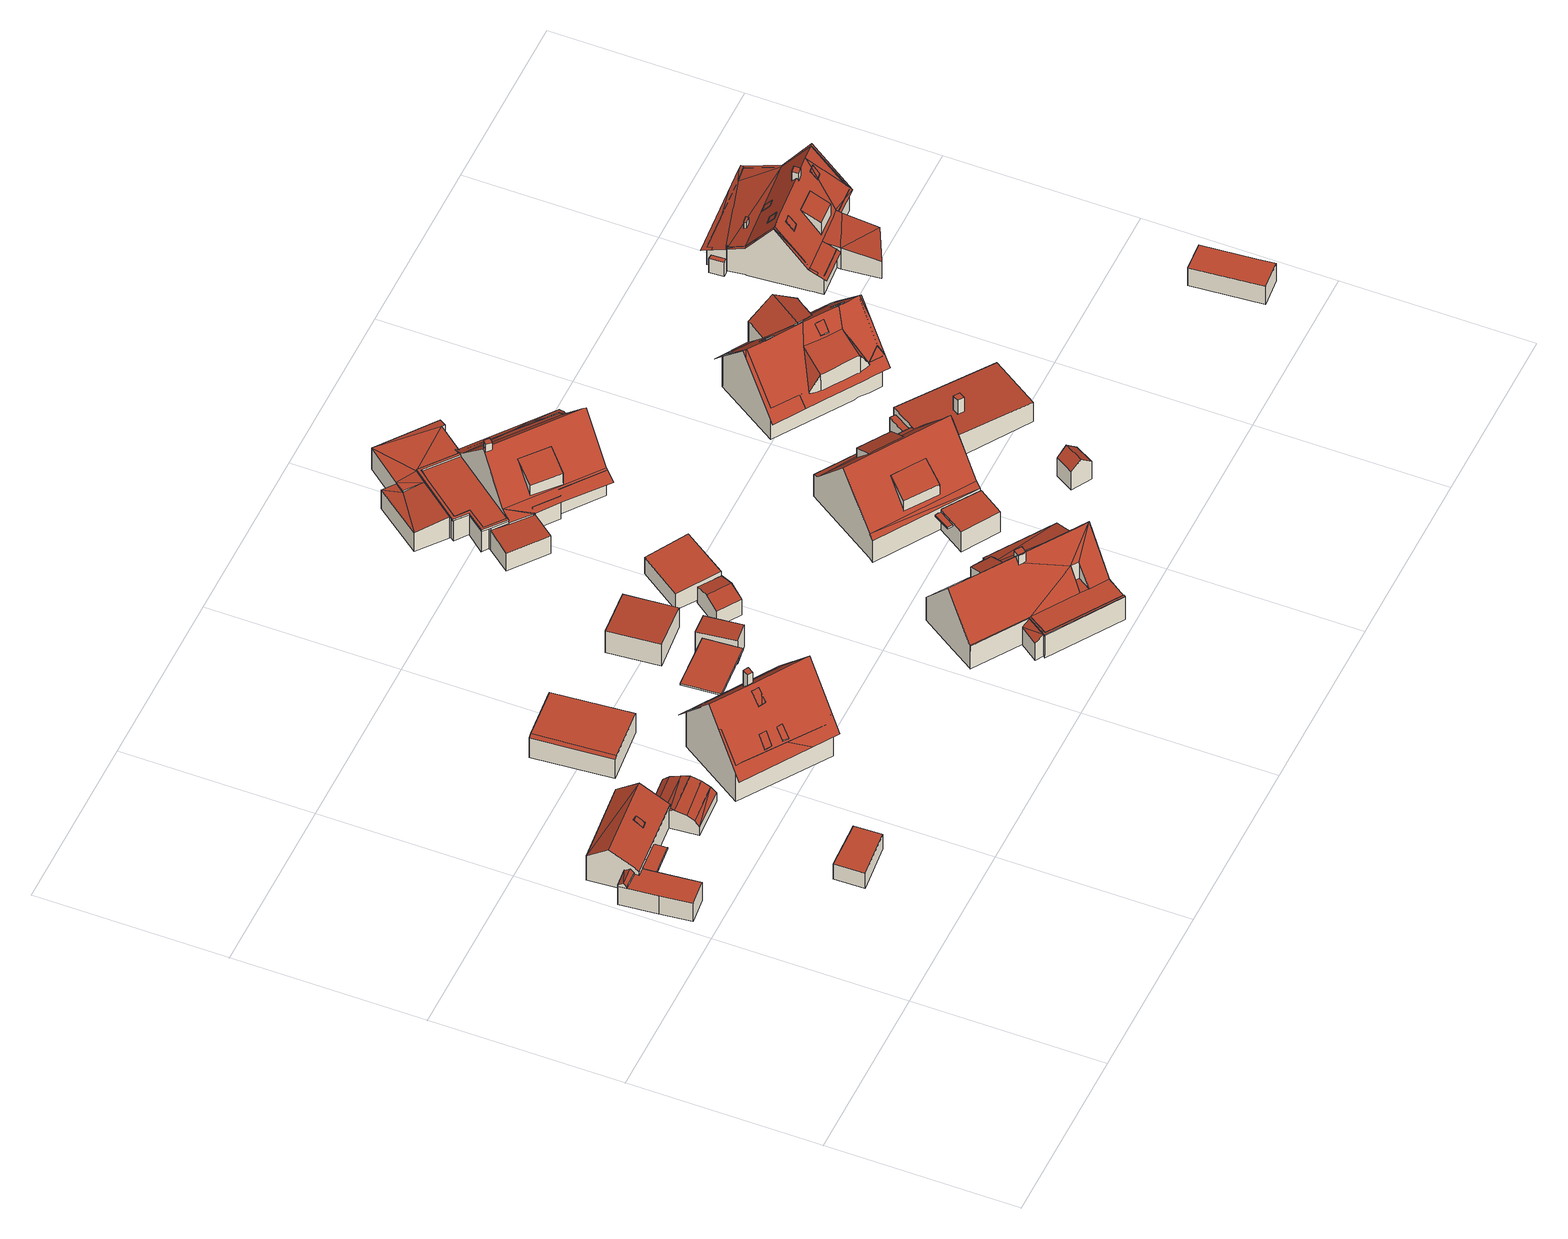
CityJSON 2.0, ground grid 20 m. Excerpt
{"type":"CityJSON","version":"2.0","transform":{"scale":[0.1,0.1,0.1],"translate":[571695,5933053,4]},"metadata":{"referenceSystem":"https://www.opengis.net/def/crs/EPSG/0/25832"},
"CityObjects":{
"building1":{"type":"Building","attributes":{"Grundfläche 2D":"95.225757","Grundhöhe NN":"5.431"},"children":["building1-1","building1-2"],"geometry":[{"type":"Solid","lod":"3","boundaries":[[[[0,1,2]],[[3,1,0]],[[4,5,6,7,1,3]],[[8,9,10,11,12,13,14,15,16,17]],[[18,19,20,21]],[[22,23,20,19]],[[18,21,24]],[[25,24,26]],[[27,18,24,25]],[[28,27,25,29]],[[30,28,29,31]],[[30,32,33]],[[30,31,32]],[[16,34,35,36,37]],[[32,31,29,25,26,38,39]],[[33,32,39,40]],[[22,19,18,27,28,30,33,40,41]],[[23,22,41,42]],[[35,34,43,44]],[[45,37,36,35,44,46]],[[0,2,47,48]],[[49,10,9,8,17,5,4,3,0,48]],[[24,7,6,5,17,16,37,45,50,51,38,26]],[[23,42,47,2,1,7,24,21,20]],[[52,11,10,49]],[[13,12,11,52,53]],[[14,13,53,54]],[[15,14,54,55]],[[50,43,34,16,15,55,51]],[[46,44,43,50,45]],[[47,42,41,40,39,38,51,55,54,53,52,49,48]]]],"semantics":{"surfaces":[{"type":"RoofSurface"},{"type":"WallSurface"},{"type":"GroundSurface"}],"values":[[0,0,0,0,0,0,0,0,0,0,0,0,0,0,1,1,1,1,1,1,1,1,1,1,1,1,1,1,1,2,2]]}}]},
"building1-1":{"type":"BuildingInstallation","parents":["building1"],"geometry":[{"type":"MultiSurface","lod":"3","boundaries":[[[56,57,58]],[[59,60,57,56]],[[58,57,61,62]],[[56,58,62,63]],[[59,56,63,64]],[[60,59,64,65]],[[57,60,65,61]]],"semantics":{"surfaces":[{"type":"RoofSurface"},{"type":"WallSurface"}],"values":[0,0,1,1,1,1,1]}}]},
"building1-2":{"type":"BuildingInstallation","parents":["building1"],"geometry":[{"type":"MultiSurface","lod":"3","boundaries":[[[66,67,68]],[[66,68,69]],[[70,67,66,71,72]],[[12,8,70,72]],[[10,11,69,68]],[[66,69,11,12,72,71]],[[9,10,68,67,70,8]]],"semantics":{"surfaces":[{"type":"RoofSurface"},{"type":"WallSurface"}],"values":[0,0,0,1,1,1,1]}}]},
"building2":{"type":"Building","attributes":{"Grundfläche 2D":"15.919518","Grundhöhe NN":"5.293"},"geometry":[{"type":"Solid","lod":"3","boundaries":[[[[73,74,75,76]],[[74,73,77,78]],[[75,74,78,79]],[[76,75,79,80]],[[73,76,80,77]],[[78,77,80,79]]]],"semantics":{"surfaces":[{"type":"RoofSurface"},{"type":"WallSurface"},{"type":"GroundSurface"}],"values":[[0,1,1,1,1,2]]}}]},
"building3":{"type":"Building","attributes":{"Grundfläche 2D":"51.418651","Grundhöhe NN":"5.332"},"geometry":[{"type":"Solid","lod":"3","boundaries":[[[[81,82,83,84]],[[85,81,84,86]],[[87,86,84,83,88,89]],[[85,86,87,90]],[[82,81,85,90,91]],[[83,82,91,88]],[[87,89,88,91,90]]]],"semantics":{"surfaces":[{"type":"RoofSurface"},{"type":"WallSurface"},{"type":"GroundSurface"}],"values":[[0,0,1,1,1,1,2]]}}]},
"building4":{"type":"Building","attributes":{"Grundfläche 2D":"90.087367","Grundhöhe NN":"4.842"},"children":["building4-1","building4-2","building4-3","building4-4"],"geometry":[{"type":"Solid","lod":"3","boundaries":[[[[92,93,94,95,96,97,98]],[[99,100,96,95,94,93,92]],[[101,102,103,104,105,106]],[[107,95,101,106,108]],[[109,107,108,110]],[[105,104,93,109,110]],[[108,106,105,110]],[[93,104,103,102,101,95,96,100,99,92]],[[93,92,98,97,96,95,107,109]]]],"semantics":{"surfaces":[{"type":"RoofSurface"},{"type":"WallSurface"},{"type":"GroundSurface"}],"values":[[0,0,1,1,1,1,2,0,0]]}}]},
"building4-1":{"type":"BuildingInstallation","parents":["building4"],"geometry":[{"type":"MultiSurface","lod":"3","boundaries":[[[111,112,113,114,115]],[[116,112,111,115,117,118]],[[119,120,114,113]],[[119,113,112,116]],[[120,117,115,114]]],"semantics":{"surfaces":[{"type":"RoofSurface"},{"type":"WallSurface"}],"values":[0,1,1,1,1]}}]},
"building4-2":{"type":"BuildingInstallation","parents":["building4"],"geometry":[{"type":"MultiSurface","lod":"3","boundaries":[[[121,122,123,124]],[[124,123,125,126]],[[122,121,127,128]],[[121,124,126,127]],[[123,122,128,125]]],"semantics":{"surfaces":[{"type":"RoofSurface"},{"type":"WallSurface"}],"values":[0,1,1,1,1]}}]},
"building4-3":{"type":"BuildingInstallation","parents":["building4"],"geometry":[{"type":"MultiSurface","lod":"3","boundaries":[[[129,130,131,132]],[[132,131,133,134]],[[130,129,135,136]],[[129,132,134,135]],[[131,130,136,133]]],"semantics":{"surfaces":[{"type":"RoofSurface"},{"type":"WallSurface"}],"values":[0,1,1,1,1]}}]},
"building4-4":{"type":"BuildingInstallation","parents":["building4"],"geometry":[{"type":"MultiSurface","lod":"3","boundaries":[[[137,138,139,140]],[[137,141,138]],[[140,139,142,143]],[[137,140,143,141]],[[139,138,142]]],"semantics":{"surfaces":[{"type":"RoofSurface"},{"type":"WallSurface"}],"values":[0,1,1,1,1]}}]},
"building5":{"type":"Building","attributes":{"Grundfläche 2D":"25.104660","Grundhöhe NN":"7.325"},"geometry":[{"type":"Solid","lod":"3","boundaries":[[[[144,145,146,147]],[[148,149,147,146]],[[149,150,144,147]],[[150,151,145,144]],[[151,148,146,145]],[[151,150,149,148]]]],"semantics":{"surfaces":[{"type":"RoofSurface"},{"type":"WallSurface"},{"type":"GroundSurface"}],"values":[[0,1,1,1,1,2]]}}]},
"building6":{"type":"Building","attributes":{"Grundfläche 2D":"9.447250","Grundhöhe NN":"4.842"},"geometry":[{"type":"Solid","lod":"3","boundaries":[[[[152,153,154,155]],[[156,157,155,154]],[[157,158,152,155]],[[158,159,153,152]],[[159,156,154,153]],[[159,158,157,156]]]],"semantics":{"surfaces":[{"type":"RoofSurface"},{"type":"WallSurface"},{"type":"GroundSurface"}],"values":[[0,1,1,1,1,2]]}}]},
"building7":{"type":"Building","attributes":{"Grundfläche 2D":"28.610637","Grundhöhe NN":"4.873"},"geometry":[{"type":"Solid","lod":"3","boundaries":[[[[160,161,162,163]],[[164,165,163,162]],[[165,166,160,163]],[[166,167,161,160]],[[167,164,162,161]],[[167,166,165,164]]]],"semantics":{"surfaces":[{"type":"RoofSurface"},{"type":"WallSurface"},{"type":"GroundSurface"}],"values":[[0,1,1,1,1,2]]}}]},
"building8":{"type":"Building","attributes":{"Grundfläche 2D":"9.626510","Grundhöhe NN":"4.887"},"geometry":[{"type":"Solid","lod":"3","boundaries":[[[[168,169,170,171]],[[172,168,171,173]],[[169,168,174]],[[173,171,170,175,176]],[[172,173,176,177]],[[174,168,172,177,178]],[[170,169,179,175]],[[169,174,178,179]],[[177,176,175,179,178]]]],"semantics":{"surfaces":[{"type":"RoofSurface"},{"type":"WallSurface"},{"type":"GroundSurface"}],"values":[[0,0,0,1,1,1,1,1,2]]}}]},
"building9":{"type":"Building","attributes":{"Grundfläche 2D":"153.748724","Grundhöhe NN":"5.271"},"children":["building9-1","building9-2","building9-3"],"geometry":[{"type":"Solid","lod":"3","boundaries":[[[[180,181,182,183,184,185,186,187,188]],[[182,181,189,190,191]],[[192,190,189]],[[189,193,194,192,193,192]],[[194,193,195,196,197,184,192]],[[183,192,184]],[[198,199,200,201,196,195,193,189]],[[202,203,198]],[[198,203,199]],[[204,203,202]],[[200,199,205,206,207,196,201]],[[199,208,207,206,205]],[[184,197,209,186,185]],[[210,211,212]],[[213,211,210]],[[214,183,182,215]],[[199,203,208]],[[214,215,216,217]],[[213,210,218,219]],[[211,213,219,220]],[[221,187,186,212,211,220]],[[188,187,221,222]],[[181,180,188,222,223]],[[202,198,189,181,223,224]],[[204,202,224,225]],[[208,203,204,225,226]],[[207,208,226,227]],[[228,197,196,207,227,229]],[[209,197,228,230]],[[210,212,186,209,230,218]],[[214,192,183]],[[214,217,192]],[[190,192,217,216]],[[191,190,216,215,182]],[[220,219,218,230,228,229,227,226,225,224,223,222,221]]]],"semantics":{"surfaces":[{"type":"RoofSurface"},{"type":"WallSurface"},{"type":"GroundSurface"}],"values":[[0,0,0,0,0,0,0,0,0,0,0,0,0,0,0,0,1,1,1,1,1,1,1,1,1,1,1,1,1,1,1,1,1,1,2]]}}]},
"building9-1":{"type":"BuildingInstallation","parents":["building9"],"geometry":[{"type":"MultiSurface","lod":"3","boundaries":[[[231,232,233,234,235,236]],[[185,186,234,233]],[[186,187,235,234]],[[187,188,236,235]],[[188,180,231,236]],[[232,231,180,237]],[[233,232,237,185]]],"semantics":{"surfaces":[{"type":"RoofSurface"},{"type":"WallSurface"}],"values":[0,1,1,1,1,1,1]}}]},
"building9-2":{"type":"BuildingInstallation","parents":["building9"],"geometry":[{"type":"MultiSurface","lod":"3","boundaries":[[[238,239,240,241,242,243,244]],[[245,242,241,240,246,195]],[[245,194,247,244,243,242]],[[248,239,238,244,247,193]],[[240,239,248,246]]],"semantics":{"surfaces":[{"type":"RoofSurface"},{"type":"WallSurface"}],"values":[0,1,1,1,1]}}]},
"building9-3":{"type":"BuildingInstallation","parents":["building9"],"geometry":[{"type":"MultiSurface","lod":"3","boundaries":[[[249,250,251,252,253,254,255,256]],[[249,256,257,201]],[[200,205,258,254,253,252,251,250]],[[255,254,258,206,257,256]]],"semantics":{"surfaces":[{"type":"RoofSurface"},{"type":"WallSurface"}],"values":[0,1,1,1]}}]},
"building10":{"type":"Building","attributes":{"Grundfläche 2D":"27.555917","Grundhöhe NN":"5.251"},"geometry":[{"type":"Solid","lod":"3","boundaries":[[[[259,260,261,262]],[[260,259,263,264]],[[261,260,264,265]],[[262,261,265,266]],[[259,262,266,263]],[[264,263,266,265]]]],"semantics":{"surfaces":[{"type":"RoofSurface"},{"type":"WallSurface"},{"type":"GroundSurface"}],"values":[[0,1,1,1,1,2]]}}]},
"building11":{"type":"Building","attributes":{"Grundfläche 2D":"208.633969","Grundhöhe NN":"5.287"},"children":["building11-1","building11-2","building11-3"],"geometry":[{"type":"Solid","lod":"3","boundaries":[[[[267,268,269,270,271,272,273]],[[274,275,276,277,273,272,271]],[[278,275,274,271,279,280,281,282]],[[280,279,283,284,285,278,282,281,286,281]],[[287,288,289,290,283]],[[290,291,283]],[[292,285,284,283,291,293,294]],[[295,296,297]],[[298,299,288,300,301,295,297,302,303,304,305,306]],[[307,308,309,310,311,312,313]],[[314,309,308]],[[297,315,316]],[[317,316,315,318]],[[269,319,320,321,297,296]],[[321,322,297]],[[322,315,297]],[[321,323,324,322]],[[325,326,327]],[[328,326,325]],[[329,316,317,326,328]],[[310,309,330,331]],[[311,310,331,332]],[[312,311,332,333]],[[267,334,335,336]],[[301,300,288,287,283,279,271,270,269,296,295]],[[288,314,308,289]],[[289,308,307,290]],[[290,307,313,291]],[[313,291,313,337]],[[293,291,313,312]],[[293,312,333,338,339]],[[340,341,339,338,342]],[[343,340,342,344]],[[345,346,343,344,347]],[[348,349,350,351,274,352,282,353,284,345,347,354]],[[334,272,351,350,335]],[[268,319,269]],[[319,268,267,320]],[[320,267,336,355,321]],[[323,321,355,356]],[[324,323,356,357]],[[322,324,357,358]],[[326,318,315,322,358,359,327]],[[326,317,318]],[[329,303,302,297,316]],[[303,329,360,361,362]],[[363,362,361,364]],[[365,363,364,366]],[[367,365,366,368]],[[369,367,368,370]],[[369,370,330,309,299]],[[299,309,314,288]],[[325,327,359,371]],[[328,325,371,372]],[[329,328,372,360]],[[330,370,368,366,364,361,360,372,371,359,358,357,356,355,336,335,350,349,348,354,347,344,342,338,333,332,331]],[[294,293,339,341,340]],[[285,292,294,340,343,346,345,284]],[[285,284,353,282,278]],[[275,278,282,352,274]],[[272,273,277,276,275,274,351]],[[273,272,334,267]],[[367,369,299,298,306,305,304,303,362,363,365]]]],"semantics":{"surfaces":[{"type":"RoofSurface"},{"type":"WallSurface"},{"type":"GroundSurface"}],"values":[[0,0,0,0,0,0,0,0,0,0,0,0,0,0,0,0,0,0,0,0,1,1,1,1,1,1,1,1,1,1,1,1,1,1,1,1,1,1,1,1,1,1,1,1,1,1,1,1,1,1,1,1,1,1,1,2,0,0,0,0,0,0,0]]}}]},
"building11-1":{"type":"BuildingInstallation","parents":["building11"],"geometry":[{"type":"MultiSurface","lod":"3","boundaries":[[[373,374,375,376,377,378,379]],[[376,375,374,380,381,382]],[[280,383,377,376,382]],[[383,384,385,379,378,377]],[[385,281,373,379]],[[281,380,374,373]]],"semantics":{"surfaces":[{"type":"RoofSurface"},{"type":"WallSurface"}],"values":[0,1,1,1,1,1]}}]},
"building11-2":{"type":"BuildingInstallation","parents":["building11"],"geometry":[{"type":"MultiSurface","lod":"3","boundaries":[[[386,387,388,389]],[[390,386,389,391,392]],[[286,387,386,390]],[[393,388,387]],[[391,389,388,393]]],"semantics":{"surfaces":[{"type":"RoofSurface"},{"type":"WallSurface"}],"values":[0,1,1,1,1]}}]},
"building11-3":{"type":"BuildingInstallation","parents":["building11"],"geometry":[{"type":"MultiSurface","lod":"3","boundaries":[[[394,395,396,397,398,399,400,401,402,403,404,405,406,407,408]],[[398,288,300,287,399]],[[287,300,409,400,399]],[[401,400,409,410]],[[402,401,410,411]],[[412,413,405,404,403,402,411,414]],[[295,406,405,413]],[[296,407,406,295]],[[296,297,408,407]],[[297,302,303,304,394,408]],[[304,305,306,396,395,394]],[[306,298,397,396]],[[298,299,288,398,397]]],"semantics":{"surfaces":[{"type":"RoofSurface"},{"type":"WallSurface"}],"values":[0,1,1,1,1,1,1,1,1,1,1,1,1]}}]},
"building12":{"type":"Building","attributes":{"Grundfläche 2D":"202.964036","Grundhöhe NN":"5.246"},"children":["building12-1","building12-2","building12-3","building12-4","building12-5"],"geometry":[{"type":"Solid","lod":"3","boundaries":[[[[415,416,417,418,419,420]],[[421,422,423]],[[424,425,422,421]],[[426,424,421,427,428,429]],[[430,424,426]],[[428,427,431,432,433]],[[434,435,431]],[[435,432,431]],[[436,437,438,439,440]],[[441,442,443,444]],[[439,438,445,446,447,448]],[[449,436,440,439,448,447,446,450]],[[437,436,449,451]],[[438,437,451,445]],[[452,434,431,427,421,423,453,454]],[[435,434,452,455]],[[456,457,458,459,429,428,433,432,435,455,460]],[[458,457,458,459,429,459]],[[461,418,417,430,426,429,459,458,457,462]],[[430,417,416,424]],[[425,424,416,463,464,444]],[[465,453,423,422,425,444,443]],[[441,444,464,466]],[[442,441,466,467]],[[443,442,467,465]],[[419,418,461,468]],[[420,419,468,469]],[[415,420,469,470]],[[463,416,415,470,466]],[[450,446,445,451,449]],[[467,466,470,469,468,461,462,457,456,460,455,452,454,453,465],[464,463,466]]]],"semantics":{"surfaces":[{"type":"RoofSurface"},{"type":"WallSurface"},{"type":"GroundSurface"}],"values":[[0,0,0,0,0,0,0,0,0,0,1,1,1,1,1,1,1,1,1,1,1,1,1,1,1,1,1,1,1,2,2]]}}]},
"building12-1":{"type":"BuildingInstallation","parents":["building12"],"geometry":[{"type":"MultiSurface","lod":"3","boundaries":[[[471,472,473,474]],[[474,473,475,476]],[[471,474,476,477]],[[472,471,477,478]],[[473,472,478,475]]],"semantics":{"surfaces":[{"type":"RoofSurface"},{"type":"WallSurface"}],"values":[0,1,1,1,1]}}]},
"building12-2":{"type":"BuildingInstallation","parents":["building12"],"geometry":[{"type":"MultiSurface","lod":"3","boundaries":[[[479,480,481,482]],[[483,481,480,484,485]],[[484,480,479,486,487]],[[483,488,482,481]],[[488,486,479,482]]],"semantics":{"surfaces":[{"type":"RoofSurface"},{"type":"WallSurface"}],"values":[0,1,1,1,1]}}]},
"building12-3":{"type":"BuildingInstallation","parents":["building12"],"geometry":[{"type":"MultiSurface","lod":"3","boundaries":[[[489,490,491,492,493]],[[493,492,494]],[[491,490,495,496]],[[496,494,492,491]]],"semantics":{"surfaces":[{"type":"RoofSurface"},{"type":"WallSurface"}],"values":[0,1,1,1]}}]},
"building12-4":{"type":"BuildingInstallation","parents":["building12"],"geometry":[{"type":"MultiSurface","lod":"3","boundaries":[[[497,498,448,499]],[[500,447,448,498]],[[447,501,499,448]],[[501,502,497,499]],[[502,500,498,497]],[[501,447,500,502]]],"semantics":{"surfaces":[{"type":"RoofSurface"},{"type":"WallSurface"},{"type":"OuterCeilingSurface"}],"values":[0,1,1,1,1,2]}}]},
"building12-5":{"type":"BuildingInstallation","parents":["building12"],"geometry":[{"type":"MultiSurface","lod":"3","boundaries":[[[503,504,505,459]],[[503,459,506]],[[507,508,503,506,509]],[[510,458,459,505]],[[458,511,512,509,506,459]],[[512,513,507,509]],[[513,514,515,516,504,503,508,507]],[[516,510,505,504]],[[514,513,512,511,458,510,516,515]]],"semantics":{"surfaces":[{"type":"RoofSurface"},{"type":"WallSurface"},{"type":"OuterCeilingSurface"}],"values":[0,0,0,1,1,1,1,1,2]}}]},
"building13":{"type":"Building","attributes":{"Grundfläche 2D":"5.282657","Grundhöhe NN":"4.966"},"geometry":[{"type":"Solid","lod":"3","boundaries":[[[[517,518,519,520]],[[521,518,517,522]],[[520,519,523,524]],[[522,517,520,524,525]],[[521,522,525,526]],[[523,519,518,521,526]],[[524,523,526,525]]]],"semantics":{"surfaces":[{"type":"RoofSurface"},{"type":"WallSurface"},{"type":"GroundSurface"}],"values":[[0,0,1,1,1,1,2]]}}]},
"building14":{"type":"Building","attributes":{"Grundfläche 2D":"102.209637","Grundhöhe NN":"5.213"},"children":["building14-1","building14-2","building14-3"],"geometry":[{"type":"MultiSurface","lod":"3","boundaries":[[[527,528,529,530,531,532,533]],[[534,535,536,537,530,529]],[[538,539,540,541,542,543]],[[544,545,546,547,548,549,539,538,550,551]],[[552,547,546,553]],[[544,551,550,538,554,555,556,557,546,558,545]],[[559,560,561,554,538,543,562,563,564,565,566,567,568,569,570,571,572,553,546,557,573,574,575,576,577,578,579,580,581,582],[583,584,582,584]],[[585,586,587,575,574,573,557,556,555,554,561,560,559,588,589,590,591,535,534,592,593,594,595,596,527,533,597]],[[596,595,529,528,527]],[[570,569,547,552,571]],[[547,569,568,567,566,539,549,548]],[[563,542,541,540,539,566,565,564]],[[593,592,534,529,595,594]],[[591,590,537,536,535]],[[537,590,598,599,585,531,530]],[[585,597,533,532,531]],[[543,542,563,562]],[[552,553,572,571]],[[600,601,602,603,604,605,606,607,608,609,610,611]],[[612,604,603,613]],[[614,615,612,613,616]],[[617,574,618,614,616,619]],[[620,621,622,623,624,583,625,626,627,628,629,617,619,630]],[[631,632,584,624,623,633]],[[632,560,584]],[[634,635,636,631,633,637]],[[609,634,637,610]],[[620,630,619,616,613,603,602,601,600,611,610,637,633,623,622,621]],[[581,580,579,578,577,576,575,574,617,629,628,627,626,625,583,624,584,582]],[[582,584,560,559]],[[612,615,614,618,574,575,587,586,585,599,598,590,589,588,559,560,632,631,636,635,634,609,608,607,606,605,604]]],"semantics":{"surfaces":[{"type":"RoofSurface"},{"type":"WallSurface"},{"type":"GroundSurface"}],"values":[0,0,0,0,0,0,0,0,1,1,1,1,1,1,1,1,1,1,1,1,1,1,1,1,1,1,1,2,0,0,0]}}]},
"building14-1":{"type":"BuildingInstallation","parents":["building14"],"geometry":[{"type":"MultiSurface","lod":"3","boundaries":[[[638,639,640,641,642]],[[642,641,643,644]],[[645,646,640,639,638]],[[646,643,641,640]],[[644,645,638,642]]],"semantics":{"surfaces":[{"type":"RoofSurface"},{"type":"WallSurface"}],"values":[0,1,1,1,1]}}]},
"building14-2":{"type":"BuildingInstallation","parents":["building14"],"geometry":[{"type":"MultiSurface","lod":"3","boundaries":[[[647,648,649,650,651,652]],[[649,648,647,653,654,655]],[[652,651,650,656,657]],[[650,649,655,656]],[[657,653,647,652]]],"semantics":{"surfaces":[{"type":"RoofSurface"},{"type":"WallSurface"}],"values":[0,1,1,1,1]}}]},
"building14-3":{"type":"BuildingInstallation","parents":["building14"],"geometry":[{"type":"MultiSurface","lod":"3","boundaries":[[[658,659,660,661,662,663]],[[664,665,666,660,659,658]],[[663,662,661,667,668]],[[666,667,661,660]],[[668,664,658,663]]],"semantics":{"surfaces":[{"type":"RoofSurface"},{"type":"WallSurface"}],"values":[0,1,1,1,1]}}]},
"building15":{"type":"Building","attributes":{"Grundfläche 2D":"23.331517","Grundhöhe NN":"5.405"},"geometry":[{"type":"Solid","lod":"3","boundaries":[[[[669,670,671,672,673]],[[671,670,674,675]],[[672,671,675,676]],[[673,672,676,677]],[[669,673,677,678]],[[670,669,678,674]],[[677,676,675,674,678]]]],"semantics":{"surfaces":[{"type":"RoofSurface"},{"type":"WallSurface"},{"type":"GroundSurface"}],"values":[[0,1,1,1,1,1,2]]}}]},
"building16":{"type":"Building","attributes":{"Grundfläche 2D":"135.949882","Grundhöhe NN":"4.969"},"children":["building16-1","building16-2","building16-3","building16-4","building16-5","building16-6","building16-7"],"geometry":[{"type":"Solid","lod":"3","boundaries":[[[[679,680,681,682,683,684]],[[684,685,686,687,679]],[[685,684,683,688,686]],[[686,689,690,679,680,679,687]],[[691,692,693,694,695,680,679,690,689,696,697,698]],[[699,693,692,691,698,697,696,700,701,702,703,704,705]],[[704,706,707,708,709]],[[710,693,699,705,704,709,708]],[[693,710,708,695,694]],[[711,712,713,714,702,701,700]],[[715,716,717,718]],[[714,719,720,721,704,703,702]],[[719,722,720]],[[723,722,719]],[[724,725,718,717]],[[725,726,715,718]],[[726,727,716,715]],[[727,724,717,716]],[[721,720,722,728,729,730,731,706,704]],[[712,719,714,713,732,733]],[[719,712,733,734,723]],[[722,723,734,728]],[[735,736,732,713,737]],[[703,702,703,704]],[[738,709,706,731,739]],[[740,741,742,679,743,694,710,738,739,744]],[[742,741,684]],[[684,741,745,746]],[[747,685,746,745,748]],[[749,747,748,750]],[[735,751,701,752,697,753,690,687,749,750,754,755,756,757,758,736]],[[727,726,725,724]],[[744,739,731,759,731,730,729,728,734,733,732,736,758,757,756,755,754,750,748,745,741,740]],[[681,680,679,742,684,683,682]],[[688,683,684,746,685,686]],[[686,687,690,689]],[[747,749,687,686,685]],[[689,690,753,697,696]],[[700,696,697,752,701]],[[751,735,737,713,712,711,700,701]],[[706,704,706,707]],[[709,708,707,706]],[[708,710,694,695]],[[738,710,708,709]],[[694,743,679,680,695]]]],"semantics":{"surfaces":[{"type":"RoofSurface"},{"type":"WallSurface"},{"type":"GroundSurface"}],"values":[[0,0,0,0,0,0,0,0,0,0,0,0,0,0,1,1,1,1,1,1,1,1,1,1,1,1,1,1,1,1,1,2,2,0,0,0,0,0,0,0,0,0,0,0,0]]}}]},
"building16-1":{"type":"BuildingInstallation","parents":["building16"],"geometry":[{"type":"MultiSurface","lod":"3","boundaries":[[[760,761,762,763]],[[764,760,763,765]],[[766,765,763,762,767,699]],[[764,765,766,768]],[[769,761,760,764,768,705]],[[762,761,769,767]]],"semantics":{"surfaces":[{"type":"RoofSurface"},{"type":"WallSurface"}],"values":[0,0,1,1,1,1]}}]},
"building16-2":{"type":"BuildingInstallation","parents":["building16"],"geometry":[{"type":"MultiSurface","lod":"3","boundaries":[[[770,771,772,773,774]],[[775,770,774]],[[776,772,771,770,777,778]],[[779,773,772,776]],[[774,773,779,775]]],"semantics":{"surfaces":[{"type":"RoofSurface"},{"type":"WallSurface"}],"values":[0,1,1,1,1]}}]},
"building16-3":{"type":"BuildingInstallation","parents":["building16"],"geometry":[{"type":"MultiSurface","lod":"3","boundaries":[[[780,781,782,783]],[[780,783,784,785]],[[781,780,785,786]],[[783,782,787,784]],[[782,781,786,787]]],"semantics":{"surfaces":[{"type":"RoofSurface"},{"type":"WallSurface"}],"values":[0,1,1,1,1]}}]},
"building16-4":{"type":"BuildingInstallation","parents":["building16"],"geometry":[{"type":"MultiSurface","lod":"3","boundaries":[[[788,789,790,791,792,793,794]],[[791,790,795,796]],[[796,691,797,793,792,791]],[[798,788,794,793,797,799]],[[798,692,795,790,789,788]]],"semantics":{"surfaces":[{"type":"RoofSurface"},{"type":"WallSurface"}],"values":[0,1,1,1,1]}}]},
"building16-5":{"type":"BuildingInstallation","parents":["building16"],"geometry":[{"type":"MultiSurface","lod":"3","boundaries":[[[800,801,802,803,804,805]],[[806,803,802,801,807,802]],[[808,809,805,804]],[[807,801,800,805,809,805]],[[806,808,804,803]]],"semantics":{"surfaces":[{"type":"RoofSurface"},{"type":"WallSurface"}],"values":[0,1,1,1,1]}}]},
"building16-6":{"type":"BuildingInstallation","parents":["building16"],"geometry":[{"type":"MultiSurface","lod":"3","boundaries":[[[810,811,812,813,814]],[[815,816,817,810,814,813]],[[817,818,811,810]],[[818,819,812,811]],[[813,812,819,815]]],"semantics":{"surfaces":[{"type":"RoofSurface"},{"type":"WallSurface"}],"values":[0,1,1,1,1]}}]},
"building16-7":{"type":"BuildingInstallation","parents":["building16"],"geometry":[{"type":"MultiSurface","lod":"3","boundaries":[[[820,821,822,823]],[[823,822,824,825]],[[820,823,825,826]],[[821,820,826,827]],[[822,821,827,824]]],"semantics":{"surfaces":[{"type":"RoofSurface"},{"type":"WallSurface"}],"values":[0,1,1,1,1]}}]},
"building17":{"type":"Building","attributes":{"Grundfläche 2D":"0.841346","Grundhöhe NN":"5.146"},"geometry":[{"type":"Solid","lod":"3","boundaries":[[[[828,829,830,831]],[[832,833,829,828]],[[833,834,830,829]],[[834,835,831,830]],[[835,832,828,831]],[[834,833,832,835]]]],"semantics":{"surfaces":[{"type":"RoofSurface"},{"type":"WallSurface"},{"type":"GroundSurface"}],"values":[[0,1,1,1,1,2]]}}]}
},
"vertices":[
[18,334,46],[109,320,62],[107,343,46],[20,312,62],[22,287,46],[22,282,43],[64,286,43],[112,290,43],[22,287,38],[21,291,38],[21,297,38],[1,295,38],[2,286,38],[5,255,38],[9,222,38],[37,225,38],[31,283,38],[22,282,38],[155,298,36],[155,309,31],[111,305,31],[112,295,36],[154,316,25],[110,312,25],[112,290,38],[110,285,39],[109,290,38],[156,289,39],[157,278,36],[111,273,36],[158,269,31],[112,265,31],[112,260,25],[158,263,25],[32,269,38],[65,272,38],[65,273,38],[64,286,38],[109,290,14],[112,260,14],[158,263,14],[154,316,14],[110,312,14],[32,269,36],[65,272,36],[64,286,36],[65,273,36],[107,343,14],[18,334,14],[21,297,14],[31,283,36],[31,283,14],[1,295,14],[5,255,14],[9,222,14],[37,225,14],
[68,307,58],[74,308,57],[68,308,58],[68,298,51],[75,299,51],[74,308,56],[68,308,57],[68,307,57],[68,298,50],[75,299,50],
[2,289,44],[21,291,44],[21,297,40],[1,295,40],[22,287,40],[2,288,43],[2,286,40],
[163,127,33],[111,125,33],[112,93,33],[164,98,33],[163,127,13],[111,125,13],[112,93,13],[164,98,13],
[151,361,41],[209,367,39],[202,451,39],[145,445,41],[148,361,39],[141,445,39],[141,445,13],[202,451,13],[145,445,13],[148,361,13],[209,367,13],
[191,285,103],[193,284,103],[235,256,103],[283,225,103],[285,224,103],[313,267,44],[219,328,44],[162,242,44],[256,181,44],[259,189,54],[253,194,54],[177,245,56],[170,249,56],[170,249,8],[259,189,8],[306,260,55],[306,260,8],[216,319,55],[216,319,8],
[229,255,99],[226,257,99],[221,248,87],[228,244,87],[233,253,99],[226,257,98],[233,253,98],[229,255,98],[221,248,86],[228,244,86],
[239,267,104],[244,264,104],[248,270,104],[243,273,104],[248,270,82],[243,273,82],[239,267,90],[244,264,90],
[198,232,58],[205,228,58],[211,236,69],[204,240,69],[211,236,68],[204,240,68],[198,232,57],[205,228,57],
[225,226,69],[220,229,68],[215,221,58],[220,217,58],[225,226,68],[215,221,57],[220,217,57],
[267,305,35],[328,310,35],[325,350,35],[264,346,35],[325,350,33],[264,346,33],[267,305,33],[328,310,33],
[354,320,37],[350,360,37],[327,358,38],[331,317,39],[327,358,8],[331,317,8],[354,320,8],[350,360,8],
[300,380,38],[352,385,35],[347,440,35],[295,435,38],[347,440,9],[295,435,9],[300,380,9],[352,385,9],
[400,353,35],[408,367,31],[387,382,31],[377,368,35],[389,338,30],[366,353,30],[409,367,31],[387,382,9],[366,353,9],[389,338,9],[409,367,9],[408,367,9],
[523,10,43],[537,31,43],[518,43,43],[510,49,43],[464,79,43],[463,78,43],[462,79,43],[447,57,43],[522,8,43],[557,60,89],[527,57,65],[527,57,64],[519,62,65],[496,100,89],[491,97,82],[489,105,89],[427,146,89],[408,116,43],[573,85,49],[505,130,51],[500,131,53],[475,136,66],[586,105,40],[509,137,47],[518,150,40],[501,133,50],[492,141,49],[448,177,43],[509,137,42],[407,115,43],[455,83,36],[449,59,42],[462,79,42],[441,64,36],[519,62,43],[527,57,43],[527,57,13],[519,62,13],[455,83,13],[441,64,13],[449,59,13],[447,57,13],[522,8,13],[537,31,13],[586,105,13],[518,150,13],[509,137,13],[448,177,13],[408,116,13],[427,146,13],[407,115,13],
[523,10,44],[450,58,44],[463,78,44],[462,79,44],[447,57,44],[522,8,44],[450,58,43],
[496,100,95],[498,102,95],[491,107,95],[489,105,95],[486,100,95],[491,97,95],[493,96,95],[486,100,83],[491,107,85],[493,96,82],[498,102,86],
[472,132,72],[492,119,72],[500,131,66],[501,133,65],[501,133,64],[502,135,64],[492,141,64],[482,147,64],[482,147,49],[502,135,49],
[408,367,37],[440,414,37],[398,440,35],[367,395,35],[408,367,13],[440,414,13],[398,440,13],[367,395,13],
[450,651,41],[448,653,41],[447,652,42],[442,645,47],[441,643,48],[486,615,45],[532,587,41],[524,577,48],[526,575,48],[530,579,45],[534,585,41],[502,544,92],[416,611,92],[418,610,92],[423,606,92],[500,546,92],[391,580,48],[476,514,48],[477,513,48],[443,572,76],[386,573,43],[384,571,42],[383,570,41],[403,554,41],[404,554,41],[469,502,41],[404,553,41],[428,535,41],[442,645,42],[444,647,42],[409,675,42],[362,589,42],[369,583,42],[386,573,42],[441,643,42],[399,663,42],[368,624,42],[364,619,42],[365,618,42],[377,608,42],[403,554,39],[383,570,39],[369,583,39],[350,559,37],[387,530,37],[404,553,39],[404,554,39],[384,571,39],[389,687,41],[399,663,41],[397,665,41],[381,677,41],[448,653,42],[450,651,42],[470,676,42],[420,725,41],[473,674,42],[478,681,41],[377,697,38],[381,677,39],[389,687,39],[339,647,38],[368,624,41],[369,583,13],[350,559,13],[387,530,13],[404,553,13],[447,647,44],[447,647,13],[450,651,13],[404,554,13],[407,558,13],[407,558,44],[431,539,44],[412,554,44],[431,539,13],[435,543,47],[435,543,13],[475,512,47],[470,516,47],[475,512,13],[523,576,13],[524,577,13],[527,582,13],[527,582,45],[523,576,50],[476,515,49],[476,514,13],[470,676,13],[473,674,13],[478,681,13],[420,725,13],[389,687,13],[368,624,13],[369,623,13],[369,623,42],[366,619,42],[366,619,13],[379,609,42],[379,609,13],[363,590,42],[363,590,13],[370,585,42],[370,585,13],[377,697,13],[339,647,13],
[423,606,99],[425,608,99],[424,609,99],[420,612,99],[416,608,99],[420,604,99],[421,604,99],[425,608,89],[424,609,89],[420,612,89],[416,608,89],[420,604,89],[421,604,89],
[457,560,77],[430,582,77],[415,563,64],[441,541,64],[457,560,76],[441,541,49],[453,555,68],[415,563,50],
[364,619,44],[365,618,44],[377,608,44],[362,589,44],[384,571,44],[386,573,44],[366,589,44],[381,609,44],[368,619,44],[401,661,44],[402,662,44],[410,671,44],[442,645,44],[444,647,44],[409,675,44],[366,589,42],[381,609,42],[368,619,42],[402,662,42],[410,671,42],[401,661,42],
[658,301,43],[640,272,43],[649,266,43],[634,243,43],[720,187,38],[753,238,38],[548,330,44],[637,281,41],[552,336,41],[640,272,44],[643,277,41],[631,239,81],[524,294,95],[625,229,95],[627,233,90],[649,266,44],[500,257,45],[601,193,45],[624,227,93],[496,252,41],[597,187,41],[541,182,39],[579,159,39],[597,186,39],[560,211,39],[549,194,39],[657,298,36],[651,302,36],[637,281,36],[643,277,36],[597,186,12],[560,211,12],[560,211,34],[560,211,36],[541,182,12],[549,194,12],[579,159,12],[496,252,12],[552,336,12],[500,257,12],[597,187,12],[625,229,12],[627,233,12],[627,233,38],[627,233,43],[624,227,12],[634,243,12],[631,239,12],[640,272,12],[643,277,12],[637,281,12],[657,298,12],[651,302,12],[720,187,12],[753,238,12],[658,301,12],
[675,244,60],[681,240,60],[685,246,60],[679,250,60],[685,246,41],[679,250,41],[675,244,41],[681,240,41],
[569,216,62],[582,236,76],[549,257,76],[536,238,62],[549,257,75],[582,236,75],[555,253,75],[569,216,48],[576,226,62],[536,238,48],
[572,285,74],[601,266,74],[613,284,62],[581,305,62],[568,287,74],[581,305,49],[609,278,57],[613,284,49],
[544,197,36],[549,194,36],[554,214,36],[549,194,34],[554,214,34],[544,197,34],
[632,230,43],[636,236,40],[631,239,40],[625,229,41],[628,224,40],[628,225,40],[624,227,40],[631,239,38],[625,229,38],[624,227,38],[628,224,38],[628,225,38],[632,230,38],[636,236,38],
[666,115,44],[677,135,44],[667,140,34],[656,121,34],[687,129,34],[676,109,34],[667,140,10],[656,121,10],[676,109,10],[687,129,10],
[668,435,72],[678,411,89],[679,407,92],[703,443,92],[681,458,71],[679,454,71],[667,437,71],[711,407,71],[712,407,71],[720,420,71],[726,428,71],[697,370,82],[681,345,72],[682,345,71],[691,340,54],[692,340,52],[696,363,75],[678,383,82],[677,383,82],[662,394,83],[645,369,72],[647,367,72],[679,347,72],[685,378,82],[683,379,82],[636,377,52],[655,389,75],[709,379,98],[693,390,98],[685,395,98],[676,401,98],[673,386,82],[730,365,98],[728,367,98],[716,374,98],[692,344,55],[692,340,51],[691,340,51],[682,345,50],[681,345,49],[679,347,49],[647,367,50],[645,369,50],[642,371,50],[636,377,51],[642,381,59],[643,422,98],[624,435,98],[621,437,98],[598,403,54],[593,395,43],[642,364,43],[678,340,43],[688,334,43],[703,324,43],[708,332,53],[693,341,53],[709,340,61],[681,458,43],[649,478,43],[644,470,54],[752,399,54],[757,407,43],[726,428,43],[720,420,54],[708,407,73],[697,407,80],[690,407,84],[679,407,90],[678,411,88],[679,454,47],[703,443,43],[686,454,43],[702,439,12],[701,440,12],[685,450,12],[684,451,12],[684,451,47],[685,450,47],[701,440,47],[702,439,47],[717,429,47],[718,429,47],[718,429,12],[717,429,12],[681,446,54],[681,446,12],[646,469,54],[673,451,54],[646,469,12],[602,401,54],[644,465,59],[602,401,12],[684,348,12],[692,342,12],[693,341,12],[705,333,12],[705,333,53],[692,342,53],[684,348,53],[679,350,53],[650,369,53],[642,375,53],[679,350,12],[750,401,54],[748,397,58],[750,401,12],[714,423,54],[719,420,54],[722,418,54],[714,423,12],
[691,386,94],[685,390,94],[683,391,94],[679,384,85],[686,379,85],[679,384,84],[686,379,84],[691,386,93],[683,391,93],
[645,425,94],[646,425,95],[653,420,95],[658,428,85],[653,431,85],[650,433,85],[645,425,93],[646,425,94],[653,420,94],[658,428,84],[650,433,84],
[711,382,95],[712,381,95],[718,377,95],[723,385,85],[722,385,85],[716,390,85],[711,382,94],[712,381,94],[718,377,94],[723,385,84],[716,390,84],
[965,126,38],[934,124,38],[941,48,38],[972,51,38],[970,70,38],[934,124,14],[941,48,14],[972,51,14],[970,70,14],[965,126,14],
[894,517,47],[897,517,47],[894,554,33],[894,558,32],[890,558,32],[874,552,33],[787,526,41],[782,524,42],[785,524,42],[780,549,32],[784,506,49],[787,507,49],[854,484,85],[861,485,85],[881,487,85],[897,488,85],[900,489,85],[786,478,85],[789,478,85],[805,480,85],[879,480,76],[789,444,41],[792,444,41],[828,447,41],[860,450,41],[869,451,41],[876,472,67],[869,449,38],[869,447,36],[903,449,36],[885,450,39],[900,455,44],[790,426,33],[829,429,33],[829,433,35],[828,445,40],[776,539,29],[777,524,29],[782,524,29],[781,539,29],[829,429,38],[869,445,40],[869,447,40],[872,408,33],[833,389,33],[782,524,10],[781,539,10],[776,539,10],[777,524,10],[872,408,10],[869,445,10],[869,447,10],[869,449,10],[829,433,10],[829,429,10],[833,389,10],[793,430,35],[793,430,10],[821,432,35],[900,451,39],[900,451,10],[894,517,10],[891,554,10],[891,554,33],[894,515,50],[894,515,10],[785,545,10],[785,545,33],[787,525,42],[787,525,10],[785,525,42],[785,525,10],[792,443,40],[792,450,49],[787,505,51],[785,524,10],[787,507,10],[787,505,10],[792,444,10],[792,443,10],[869,451,10],
[876,472,68],[882,473,68],[882,480,77],[879,480,77],[875,472,68],[874,479,77],[874,479,76],[882,480,76],[875,472,67],[882,473,67],
[858,472,69],[856,472,70],[831,470,70],[832,450,60],[859,452,59],[859,452,43],[831,470,69],[856,472,69],[845,471,69],[832,450,44],
[833,510,50],[833,502,60],[841,503,60],[841,511,50],[841,511,49],[833,510,49],[833,502,59],[841,503,59],
[861,483,92],[861,485,92],[861,490,92],[854,489,92],[854,484,92],[854,482,92],[855,482,92],[861,490,79],[854,489,79],[854,482,82],[861,483,82],[855,482,82],
[814,467,69],[813,475,78],[809,474,78],[805,474,79],[806,466,68],[814,467,68],[805,474,78],[813,475,77],[806,466,67],[814,467,67],
[812,486,79],[812,493,70],[804,492,70],[804,485,79],[805,485,79],[804,485,78],[805,485,78],[812,486,78],[812,493,69],[804,492,69],
[811,516,53],[818,517,53],[818,520,53],[811,519,53],[818,520,44],[811,519,44],[811,516,46],[818,517,45],
[970,70,25],[971,58,25],[978,59,25],[977,71,25],[970,70,11],[971,58,11],[978,59,11],[977,71,11]
]}
